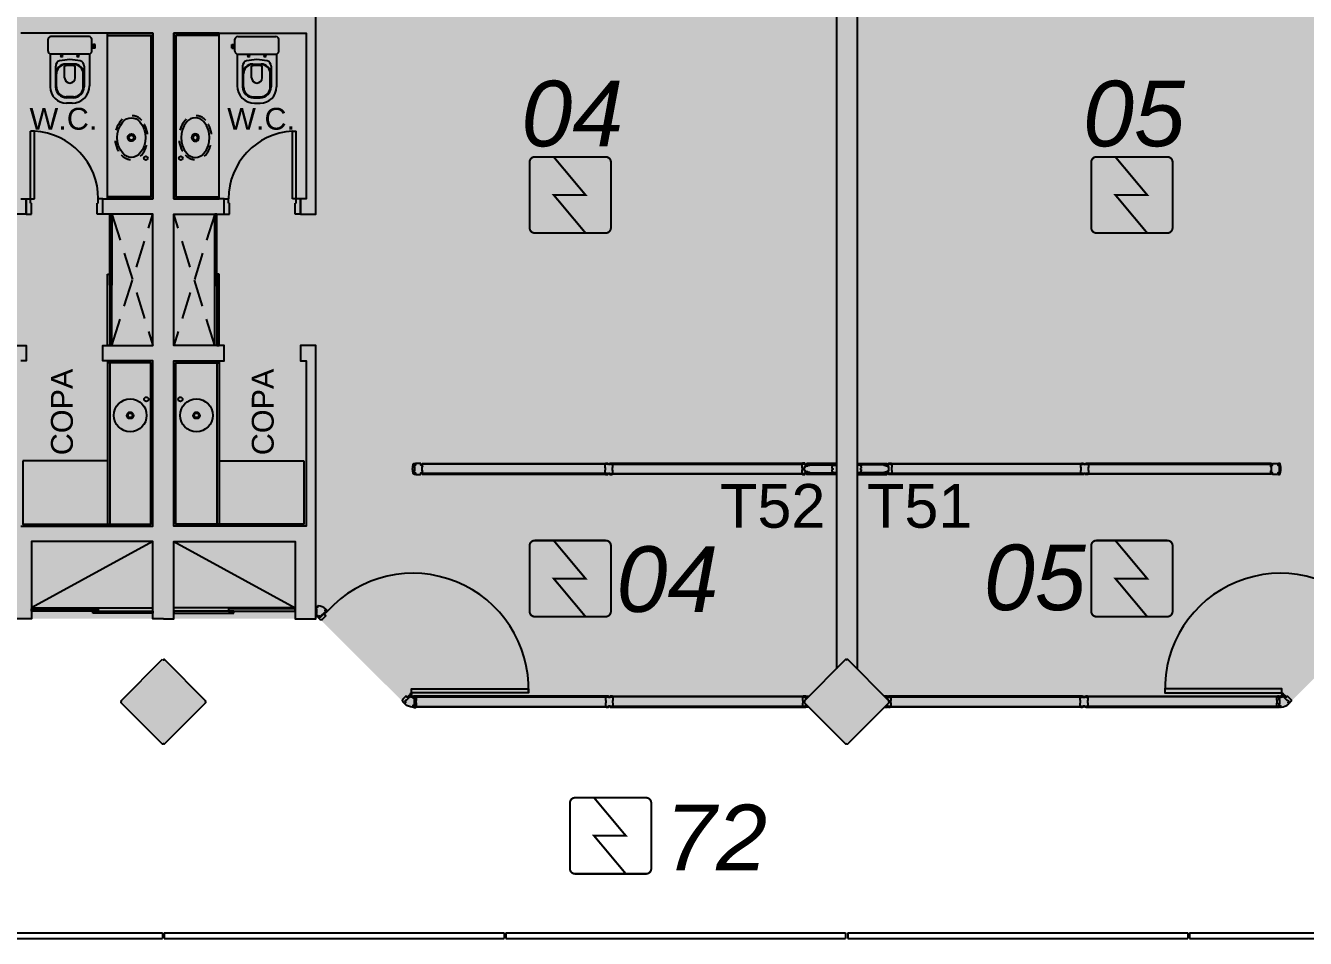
# Model space of a CAD drawing. Header units: metres. Extents: x -331 to 2982, y 362 to 2539.
# Drawn here: x 782.86 to 794.57, y 1324.65 to 1333 of the extents above; entities that cross this region are included whole.
import ezdxf

# ---------------------------------------------------------------- set-up
doc = ezdxf.new("R2010")
doc.units = ezdxf.units.M
for name, pattern in [('DASHED2', [0.375, 0.25, -0.125]), ('XR_BL2_3 PAV$0$CONTINUOUS', [0]), ('XR_BL2_3 PAV$0$HIDDEN', [0.375, 0.25, -0.125])]:
    doc.linetypes.add(name, pattern=pattern)
doc.layers.add('_salas', color=251, linetype='Continuous', plot=False)
for name, color, linetype in [('ALV', 251, 'Continuous'), ('CX', 251, 'Continuous'), ('DET. FUMAÇA', 1, 'Continuous'), ('Detector_antigo', 84, 'Continuous'), ('Div', 251, 'Continuous'), ('Est', 251, 'Continuous'), ('Mob', 251, 'Continuous'), ('Proj', 251, 'DASHED2'), ('Texto_Salas', 251, 'Continuous'), ('vid', 251, 'Continuous')]:
    doc.layers.add(name, color=color, linetype=linetype)
doc.styles.add('ARIAL', font='arial.ttf')
doc.styles.add('X3G_ENTITY_1416BAE9', font='arial.ttf', dxfattribs={"height": 0.6})
doc.styles.add('X3G_ENTITY_14227393', font='arial.ttf', dxfattribs={"height": 0.4})
doc.styles.add('X3G_ENTITY_14227494', font='arial.ttf', dxfattribs={"height": 0.4})

# ---------------------------------------------------------------- blocks, each defined once
blk = doc.blocks.new('Detector de fumaça')
at = {"layer": 'DET. FUMAÇA', "linetype": 'Continuous', "lineweight": 15, "const_width": 0.0187}
blk.add_lwpolyline([(774.599, 539.816), (775.249, 539.816, -0.414214), (775.296, 539.769), (775.296, 539.167, -0.414214), (775.249, 539.12), (774.599, 539.12, -0.414214), (774.553, 539.167), (774.553, 539.769, -0.414214)], format="xyb", close=True, dxfattribs=at)
blk.add_lwpolyline([(774.773, 539.816), (775.064, 539.468), (774.773, 539.468), (775.064, 539.12)], dxfattribs=at)

msp = doc.modelspace()

# ---------------------------------------------------------------- hatches: boundary and pattern name
at = {"layer": '_salas', "transparency": 33554559}
h = msp.add_hatch(color=256, dxfattribs=at)
h.dxf.hatch_style = 1
h.paths.add_polyline_path([(870.379, 1337.729), (851.629, 1337.729), (851.629, 1339.284), (851.299, 1339.284), (851.299, 1337.729), (840.564, 1337.729), (840.564, 1339.284), (840.234, 1339.284), (840.234, 1337.729), (765.239, 1337.729), (765.239, 1326.38), (765.429, 1326.38), (765.429, 1326.577), (765.615, 1326.764), (769.35, 1326.765), (769.383, 1326.773), (769.434, 1326.814), (770.192, 1327.57), (770.205, 1327.583), (770.229, 1327.574), (771.624, 1327.574), (773.019, 1327.574), (773.043, 1327.583), (773.056, 1327.57), (773.814, 1326.814), (773.866, 1326.773), (773.898, 1326.765), (777.527, 1326.765), (777.867, 1326.425), (777.874, 1326.432), (778.221, 1326.765), (781.85, 1326.765), (781.882, 1326.773), (781.934, 1326.814), (782.692, 1327.57), (782.705, 1327.583), (782.729, 1327.574), (784.124, 1327.574), (785.519, 1327.574), (785.543, 1327.583), (785.556, 1327.57), (786.314, 1326.814), (786.365, 1326.773), (786.398, 1326.765), (790.027, 1326.765), (790.367, 1326.425), (790.374, 1326.432), (790.721, 1326.765), (794.35, 1326.765), (794.382, 1326.773), (794.434, 1326.814), (795.191, 1327.57), (795.205, 1327.583), (795.229, 1327.574), (796.624, 1327.574), (798.019, 1327.574), (798.043, 1327.583), (798.056, 1327.57), (798.814, 1326.814), (798.865, 1326.773), (798.898, 1326.765), (802.527, 1326.765), (802.867, 1326.425), (802.874, 1326.432), (803.221, 1326.765), (806.85, 1326.765), (806.882, 1326.773), (806.934, 1326.814), (807.691, 1327.57), (807.705, 1327.583), (807.729, 1327.574), (809.124, 1327.574), (810.519, 1327.574), (810.543, 1327.583), (810.556, 1327.57), (811.314, 1326.814), (811.365, 1326.773), (811.398, 1326.765), (815.027, 1326.765), (815.367, 1326.425), (815.374, 1326.432), (815.721, 1326.765), (819.35, 1326.765), (819.382, 1326.773), (819.434, 1326.814), (820.191, 1327.57), (820.204, 1327.583), (820.229, 1327.574), (821.624, 1327.574), (823.019, 1327.574), (823.043, 1327.583), (823.056, 1327.57), (823.814, 1326.814), (823.865, 1326.773), (823.898, 1326.765), (827.528, 1326.765), (827.867, 1326.425), (827.874, 1326.432), (828.221, 1326.765), (831.85, 1326.765), (831.883, 1326.773), (831.935, 1326.814), (832.692, 1327.57), (832.705, 1327.583), (832.729, 1327.574), (834.124, 1327.574), (835.519, 1327.574), (835.544, 1327.583), (835.557, 1327.57), (836.314, 1326.814), (836.366, 1326.773), (836.398, 1326.765), (840.042, 1326.765), (840.374, 1326.432), (840.756, 1326.814), (840.474, 1327.096), (840.474, 1328.054), (841.234, 1328.054), (841.234, 1329.894), (849.608, 1329.894), (849.608, 1326.814), (849.748, 1326.814), (849.748, 1327.574), (851.494, 1327.574), (852.889, 1327.574), (852.913, 1327.583), (852.926, 1327.57), (853.684, 1326.814), (853.736, 1326.773), (853.768, 1326.765), (857.397, 1326.765), (857.737, 1326.425), (857.744, 1326.432), (858.091, 1326.765), (861.72, 1326.765), (861.752, 1326.773), (861.804, 1326.814), (862.562, 1327.57), (862.575, 1327.583), (862.599, 1327.574), (863.994, 1327.574), (865.389, 1327.574), (865.413, 1327.583), (865.426, 1327.57), (866.184, 1326.814), (866.235, 1326.773), (866.268, 1326.765), (870.003, 1326.764), (870.189, 1326.577), (870.189, 1326.38), (870.379, 1326.38), (870.379, 1326.38)])
h = msp.add_hatch(color=256, dxfattribs=at)
h.dxf.hatch_style = 1
h.paths.add_polyline_path([(772.006, 1326.814), (771.624, 1327.196), (771.242, 1326.814), (771.624, 1326.432)])
h.paths.add_polyline_path([(783.742, 1326.814), (784.124, 1326.432), (784.506, 1326.814), (784.124, 1327.196)])

# ---------------------------------------------------------------- linework, layer by layer
at = {"layer": 'ALV'}
for p, q in [((790.279, 1335.113), (790.279, 1327.115)), ((790.469, 1335.113), (790.469, 1327.115))]:
    msp.add_line(p, q, dxfattribs=at)
for points in [[(784.124, 1327.574), (784.219, 1327.574), (784.219, 1328.279), (785.329, 1328.279), (785.329, 1327.574), (785.519, 1327.574), (785.519, 1330.074), (785.379, 1330.074), (785.379, 1329.934), (785.429, 1329.934), (785.429, 1328.419), (784.219, 1328.419), (784.219, 1329.934), (784.679, 1329.934), (784.679, 1330.074), (784.219, 1330.074), (784.219, 1331.274), (784.679, 1331.274), (784.679, 1331.414), (784.219, 1331.414), (784.219, 1332.929), (785.429, 1332.929), (785.429, 1331.414), (785.379, 1331.414), (785.379, 1331.274), (785.519, 1331.274), (785.519, 1334.724)], [(782.819, 1328.419), (784.029, 1328.419), (784.029, 1329.934), (783.569, 1329.934), (783.569, 1330.074), (784.029, 1330.074), (784.029, 1331.274), (783.569, 1331.274), (783.569, 1331.414), (784.029, 1331.414), (784.029, 1332.929), (782.819, 1332.929)], [(782.819, 1331.414), (782.869, 1331.414), (782.869, 1331.274), (782.729, 1331.274)], [(782.729, 1330.074), (782.869, 1330.074), (782.869, 1329.934), (782.819, 1329.934)], [(784.124, 1327.574), (784.029, 1327.574), (784.029, 1328.279), (782.919, 1328.279), (782.919, 1327.574), (782.729, 1327.574)]]:
    msp.add_lwpolyline(points, dxfattribs=at)
at = {"layer": 'CX'}
for p, q in [((782.909, 1331.414), (782.909, 1332.033)), ((782.944, 1332.033), (782.909, 1332.033)), ((782.944, 1331.414), (782.944, 1332.033)), ((785.304, 1331.414), (785.304, 1332.033)), ((785.304, 1332.033), (785.339, 1332.033)), ((785.339, 1331.414), (785.339, 1332.033)), ((782.869, 1331.274), (782.869, 1331.414)), ((782.869, 1331.414), (782.909, 1331.414)), ((782.909, 1331.414), (782.944, 1331.414)), ((782.909, 1331.374), (782.909, 1331.414)), ((782.909, 1331.374), (782.919, 1331.374)), ((782.919, 1331.274), (782.919, 1331.374)), ((783.519, 1331.274), (783.519, 1331.374)), ((783.529, 1331.374), (783.519, 1331.374)), ((783.569, 1331.414), (783.529, 1331.414)), ((783.529, 1331.374), (783.529, 1331.414)), ((783.569, 1331.274), (783.569, 1331.414)), ((784.679, 1331.274), (784.679, 1331.414)), ((784.679, 1331.414), (784.719, 1331.414)), ((784.719, 1331.374), (784.719, 1331.414)), ((784.719, 1331.374), (784.729, 1331.374)), ((784.729, 1331.274), (784.729, 1331.374)), ((785.339, 1331.414), (785.304, 1331.414)), ((785.329, 1331.274), (785.329, 1331.374)), ((785.339, 1331.374), (785.329, 1331.374)), ((785.339, 1331.374), (785.339, 1331.414)), ((785.379, 1331.414), (785.339, 1331.414)), ((785.379, 1331.274), (785.379, 1331.414)), ((782.869, 1331.274), (782.919, 1331.274)), ((783.569, 1331.274), (783.519, 1331.274)), ((784.679, 1331.274), (784.729, 1331.274)), ((785.379, 1331.274), (785.329, 1331.274))]:
    msp.add_line(p, q, dxfattribs=at)
for points in [[(786.42, 1328.893, -0.32019), (786.411, 1328.9, 0.002744), (786.408, 1328.911, -0.332744), (786.408, 1328.912, 0.702025), (786.407, 1328.916, -0.317833), (786.406, 1328.917, -0.05088), (786.404, 1328.944, -0.05088), (786.406, 1328.972, -0.317833), (786.407, 1328.973, 0.702025), (786.408, 1328.977, -0.332744), (786.408, 1328.978, 0.002744), (786.411, 1328.989, -0.32019), (786.42, 1328.995), (786.423, 1328.995, -0.414214), (786.428, 1328.99), (786.428, 1328.979), (786.415, 1328.979), (786.415, 1328.962, 0.414214), (786.415, 1328.962), (786.416, 1328.962), (786.416, 1328.963, -0.414214), (786.418, 1328.965), (786.42, 1328.965), (786.42, 1328.924), (786.418, 1328.924, -0.414214), (786.416, 1328.926), (786.416, 1328.927), (786.415, 1328.927, 0.414214), (786.415, 1328.926), (786.415, 1328.909), (786.428, 1328.909), (786.428, 1328.898, -0.414214), (786.423, 1328.893)], [(786.493, 1328.965), (786.493, 1328.962), (786.494, 1328.962, 0.414214), (786.495, 1328.962), (786.495, 1328.979), (786.48, 1328.979), (786.48, 1328.99, 0.414214), (786.475, 1328.995), (786.435, 1328.995, 0.414214), (786.43, 1328.99), (786.43, 1328.979), (786.415, 1328.979), (786.415, 1328.962, 0.414214), (786.415, 1328.962), (786.416, 1328.962), (786.416, 1328.963, -0.414214), (786.418, 1328.965), (786.42, 1328.965), (786.42, 1328.924), (786.418, 1328.924, -0.414214), (786.416, 1328.926), (786.416, 1328.927), (786.415, 1328.927, 0.414214), (786.415, 1328.926), (786.415, 1328.909), (786.43, 1328.909), (786.43, 1328.898, 0.414214), (786.435, 1328.893), (786.455, 1328.893), (786.475, 1328.893, 0.414214), (786.48, 1328.898), (786.48, 1328.909), (786.495, 1328.909), (786.495, 1328.926, 0.414214), (786.494, 1328.927), (786.493, 1328.927), (786.493, 1328.924), (786.49, 1328.924), (786.49, 1328.965)], [(788.2, 1328.986), (788.196, 1328.986, 0.414214), (788.193, 1328.983), (788.193, 1328.989, 0.439162), (788.187, 1328.995), (788.169, 1328.995, 0.414214), (788.168, 1328.994), (788.168, 1328.994), (788.183, 1328.994), (788.183, 1328.987), (788.168, 1328.987, 0.322891), (788.163, 1328.981), (788.163, 1328.961, 0.13729), (788.163, 1328.958), (788.165, 1328.956, -0.13729), (788.166, 1328.953), (788.166, 1328.944), (788.166, 1328.935, -0.13729), (788.165, 1328.933), (788.163, 1328.93, 0.13729), (788.163, 1328.928), (788.163, 1328.907, 0.322891), (788.168, 1328.902), (788.183, 1328.902), (788.183, 1328.895), (788.168, 1328.895), (788.168, 1328.894, 0.414214), (788.169, 1328.893), (788.187, 1328.893, 0.439162), (788.193, 1328.9), (788.193, 1328.905, 0.414214), (788.196, 1328.902), (788.2, 1328.902, 0.414214), (788.203, 1328.905), (788.203, 1328.9, 0.439162), (788.209, 1328.893), (788.227, 1328.893, 0.414214), (788.228, 1328.894), (788.228, 1328.895), (788.213, 1328.895), (788.213, 1328.902), (788.228, 1328.902, 0.322891), (788.234, 1328.907), (788.234, 1328.928, 0.13729), (788.233, 1328.93), (788.231, 1328.933, -0.13729), (788.231, 1328.935), (788.231, 1328.944), (788.231, 1328.953, -0.13729), (788.231, 1328.956), (788.233, 1328.958, 0.13729), (788.234, 1328.961), (788.234, 1328.981, 0.322891), (788.228, 1328.987), (788.213, 1328.987), (788.213, 1328.994), (788.228, 1328.994), (788.228, 1328.994, 0.414214), (788.227, 1328.995), (788.209, 1328.995, 0.439162), (788.203, 1328.989), (788.203, 1328.983, 0.414214)], [(792.548, 1328.986), (792.552, 1328.986, -0.414214), (792.555, 1328.983), (792.555, 1328.989, -0.439162), (792.561, 1328.995), (792.579, 1328.995, -0.414214), (792.58, 1328.994), (792.58, 1328.994), (792.565, 1328.994), (792.565, 1328.987), (792.58, 1328.987, -0.322891), (792.585, 1328.981), (792.585, 1328.961, -0.13729), (792.585, 1328.958), (792.583, 1328.956, 0.13729), (792.582, 1328.953), (792.582, 1328.944), (792.582, 1328.935, 0.13729), (792.583, 1328.933), (792.585, 1328.93, -0.13729), (792.585, 1328.928), (792.585, 1328.907, -0.322891), (792.58, 1328.902), (792.565, 1328.902), (792.565, 1328.895), (792.58, 1328.895), (792.58, 1328.894, -0.414214), (792.579, 1328.893), (792.561, 1328.893, -0.439162), (792.555, 1328.9), (792.555, 1328.905, -0.414214), (792.552, 1328.902), (792.548, 1328.902, -0.414214), (792.545, 1328.905), (792.545, 1328.9, -0.439162), (792.539, 1328.893), (792.521, 1328.893, -0.414214), (792.52, 1328.894), (792.52, 1328.895), (792.535, 1328.895), (792.535, 1328.902), (792.52, 1328.902, -0.322891), (792.514, 1328.907), (792.514, 1328.928, -0.13729), (792.515, 1328.93), (792.517, 1328.933, 0.13729), (792.517, 1328.935), (792.517, 1328.944), (792.517, 1328.953, 0.13729), (792.517, 1328.956), (792.515, 1328.958, -0.13729), (792.514, 1328.961), (792.514, 1328.981, -0.322891), (792.52, 1328.987), (792.535, 1328.987), (792.535, 1328.994), (792.52, 1328.994), (792.52, 1328.994, -0.414214), (792.521, 1328.995), (792.539, 1328.995, -0.439162), (792.545, 1328.989), (792.545, 1328.983, -0.414214)], [(794.255, 1328.965), (794.255, 1328.962), (794.254, 1328.962, -0.414214), (794.253, 1328.962), (794.253, 1328.979), (794.268, 1328.979), (794.268, 1328.99, -0.414214), (794.273, 1328.995), (794.313, 1328.995, -0.414214), (794.318, 1328.99), (794.318, 1328.979), (794.333, 1328.979), (794.333, 1328.962, -0.414214), (794.333, 1328.962), (794.332, 1328.962), (794.332, 1328.963, 0.414214), (794.33, 1328.965), (794.328, 1328.965), (794.328, 1328.924), (794.33, 1328.924, 0.414214), (794.332, 1328.926), (794.332, 1328.927), (794.333, 1328.927, -0.414214), (794.333, 1328.926), (794.333, 1328.909), (794.318, 1328.909), (794.318, 1328.898, -0.414214), (794.313, 1328.893), (794.293, 1328.893), (794.273, 1328.893, -0.414214), (794.268, 1328.898), (794.268, 1328.909), (794.253, 1328.909), (794.253, 1328.926, -0.414214), (794.254, 1328.927), (794.255, 1328.927), (794.255, 1328.924), (794.258, 1328.924), (794.258, 1328.965)], [(794.328, 1328.893, 0.32019), (794.337, 1328.9, -0.002744), (794.34, 1328.911, 0.332744), (794.34, 1328.912, -0.702025), (794.341, 1328.916, 0.317833), (794.341, 1328.917, 0.05088), (794.344, 1328.944, 0.05088), (794.341, 1328.972, 0.317833), (794.341, 1328.973, -0.702025), (794.34, 1328.977, 0.332744), (794.34, 1328.978, -0.002744), (794.337, 1328.989, 0.32019), (794.328, 1328.995), (794.325, 1328.995, 0.414214), (794.32, 1328.99), (794.32, 1328.979), (794.333, 1328.979), (794.333, 1328.962, -0.414214), (794.333, 1328.962), (794.332, 1328.962), (794.332, 1328.963, 0.414214), (794.33, 1328.965), (794.328, 1328.965), (794.328, 1328.924), (794.33, 1328.924, 0.414214), (794.332, 1328.926), (794.332, 1328.927), (794.333, 1328.927, -0.414214), (794.333, 1328.926), (794.333, 1328.909), (794.32, 1328.909), (794.32, 1328.898, 0.414214), (794.325, 1328.893)], [(790.24, 1328.956), (790.242, 1328.967, -0.194954), (790.243, 1328.968), (790.244, 1328.969, 0.387702), (790.245, 1328.972), (790.244, 1328.975), (790.244, 1328.975), (790.246, 1328.971), (790.247, 1328.971), (790.247, 1328.978), (790.235, 1328.978), (790.235, 1328.979), (790.279, 1328.979), (790.279, 1328.909), (790.235, 1328.909), (790.235, 1328.911), (790.247, 1328.911), (790.247, 1328.917), (790.246, 1328.918), (790.244, 1328.914), (790.244, 1328.914), (790.245, 1328.917, 0.387702), (790.244, 1328.92), (790.243, 1328.921, -0.194954), (790.242, 1328.922), (790.24, 1328.932, -0.268551), (790.241, 1328.937), (790.249, 1328.942), (790.249, 1328.946), (790.241, 1328.952, -0.268551)], [(790.508, 1328.956), (790.506, 1328.967, 0.194954), (790.505, 1328.968), (790.503, 1328.969, -0.387702), (790.503, 1328.972), (790.504, 1328.975), (790.504, 1328.975), (790.502, 1328.971), (790.501, 1328.971), (790.501, 1328.978), (790.513, 1328.978), (790.513, 1328.979), (790.469, 1328.979), (790.469, 1328.909), (790.513, 1328.909), (790.513, 1328.911), (790.501, 1328.911), (790.501, 1328.917), (790.502, 1328.918), (790.504, 1328.914), (790.504, 1328.914), (790.503, 1328.917, -0.387702), (790.503, 1328.92), (790.505, 1328.921, 0.194954), (790.506, 1328.922), (790.508, 1328.932, 0.268551), (790.507, 1328.937), (790.499, 1328.942), (790.499, 1328.946), (790.507, 1328.952, 0.268551)], [(785.519, 1327.659, 0.414214), (785.52, 1327.658), (785.521, 1327.658), (785.521, 1327.659, -0.414214), (785.523, 1327.661), (785.524, 1327.661), (785.524, 1327.641), (785.524, 1327.621), (785.523, 1327.621, -0.414214), (785.521, 1327.622), (785.521, 1327.623), (785.52, 1327.623, 0.414214), (785.519, 1327.623), (785.519, 1327.606), (785.534, 1327.606), (785.534, 1327.595, 0.668179), (785.543, 1327.591), (785.551, 1327.599), (785.561, 1327.589), (785.573, 1327.601, 0.414214), (785.573, 1327.601), (785.573, 1327.602), (785.572, 1327.601, -0.414214), (785.569, 1327.601), (785.568, 1327.603), (785.597, 1327.631), (785.598, 1327.63, -0.414214), (785.598, 1327.627), (785.597, 1327.627), (785.598, 1327.626, 0.414214), (785.599, 1327.626), (785.611, 1327.638), (785.6, 1327.649), (785.608, 1327.657, 0.441105), (785.608, 1327.664, 0.152372), (785.54, 1327.692, 0.441105), (785.534, 1327.687), (785.534, 1327.676), (785.519, 1327.676)], [(786.39, 1326.857), (786.397, 1326.864, 0.414214), (786.397, 1326.871), (786.388, 1326.88, 0.414214), (786.386, 1326.88), (786.378, 1326.872), (786.379, 1326.871), (786.378, 1326.871), (786.377, 1326.872), (786.377, 1326.872), (786.386, 1326.881, -0.294496), (786.388, 1326.882, 3.099483), (786.384, 1326.888), (786.382, 1326.886), (786.383, 1326.885), (786.362, 1326.864), (786.364, 1326.862), (786.374, 1326.872), (786.374, 1326.871), (786.365, 1326.863), (786.367, 1326.86), (786.367, 1326.86), (786.366, 1326.861), (786.358, 1326.853), (786.353, 1326.858), (786.352, 1326.855), (786.348, 1326.86), (786.351, 1326.86), (786.345, 1326.866, 0.414214), (786.342, 1326.866), (786.314, 1326.837, 0.414214), (786.314, 1326.814), (786.327, 1326.8, 0.422579), (786.334, 1326.801), (786.341, 1326.808), (786.331, 1326.818), (786.343, 1326.83, -0.414214), (786.343, 1326.83), (786.344, 1326.829), (786.343, 1326.829, 0.414214), (786.343, 1326.826), (786.344, 1326.825), (786.373, 1326.854), (786.372, 1326.855, 0.414214), (786.369, 1326.855), (786.369, 1326.854), (786.368, 1326.855, -0.414214), (786.368, 1326.855), (786.38, 1326.868)], [(794.358, 1326.857), (794.351, 1326.864, -0.414214), (794.351, 1326.871), (794.36, 1326.88, -0.414214), (794.362, 1326.88), (794.37, 1326.872), (794.369, 1326.871), (794.37, 1326.871), (794.371, 1326.872), (794.371, 1326.872), (794.362, 1326.881, 0.294496), (794.36, 1326.882, -3.099483), (794.364, 1326.888), (794.366, 1326.886), (794.365, 1326.885), (794.386, 1326.864), (794.384, 1326.862), (794.374, 1326.872), (794.374, 1326.871), (794.383, 1326.863), (794.38, 1326.86), (794.381, 1326.86), (794.382, 1326.861), (794.39, 1326.853), (794.395, 1326.858), (794.396, 1326.855), (794.4, 1326.86), (794.397, 1326.86), (794.403, 1326.866, -0.414214), (794.406, 1326.866), (794.434, 1326.837, -0.414214), (794.434, 1326.814), (794.421, 1326.8, -0.422579), (794.414, 1326.801), (794.407, 1326.808), (794.417, 1326.818), (794.405, 1326.83, 0.414214), (794.405, 1326.83), (794.404, 1326.829), (794.405, 1326.829, -0.414214), (794.405, 1326.826), (794.403, 1326.825), (794.375, 1326.854), (794.376, 1326.855, -0.414214), (794.379, 1326.855), (794.379, 1326.854), (794.38, 1326.855, 0.414214), (794.38, 1326.855), (794.368, 1326.868)], [(786.422, 1326.78), (786.407, 1326.78), (786.407, 1326.769, -0.440902), (786.401, 1326.764, -0.152386), (786.334, 1326.792, -0.440902), (786.333, 1326.8), (786.341, 1326.807), (786.331, 1326.818), (786.343, 1326.83, -0.414214), (786.343, 1326.83), (786.344, 1326.829), (786.343, 1326.829, 0.414214), (786.343, 1326.826), (786.344, 1326.825), (786.373, 1326.854), (786.372, 1326.855, 0.414214), (786.369, 1326.855), (786.369, 1326.854), (786.368, 1326.855, -0.414214), (786.368, 1326.855), (786.38, 1326.868), (786.391, 1326.857), (786.398, 1326.865, -0.668179), (786.407, 1326.861), (786.407, 1326.85), (786.422, 1326.85), (786.422, 1326.833, -0.414214), (786.421, 1326.833), (786.42, 1326.833), (786.42, 1326.834, 0.414214), (786.419, 1326.835), (786.417, 1326.835), (786.417, 1326.815), (786.417, 1326.795), (786.419, 1326.795, 0.414214), (786.42, 1326.797), (786.42, 1326.798), (786.421, 1326.798, -0.414214), (786.422, 1326.797)], [(786.44, 1326.798, 0.13729), (786.439, 1326.801), (786.437, 1326.804, -0.13729), (786.436, 1326.806), (786.436, 1326.815), (786.436, 1326.824, -0.13729), (786.437, 1326.827), (786.439, 1326.829, 0.13729), (786.44, 1326.832), (786.44, 1326.852, 0.322891), (786.434, 1326.857), (786.419, 1326.857), (786.419, 1326.865), (786.434, 1326.865), (786.434, 1326.865, 0.414214), (786.433, 1326.866), (786.415, 1326.866, 0.439162), (786.409, 1326.86), (786.409, 1326.85), (786.422, 1326.85), (786.422, 1326.833, -0.414214), (786.421, 1326.833), (786.42, 1326.833), (786.42, 1326.834, 0.414214), (786.419, 1326.835), (786.417, 1326.835), (786.417, 1326.815), (786.417, 1326.795), (786.419, 1326.795, 0.414214), (786.42, 1326.797), (786.42, 1326.798), (786.421, 1326.798, -0.414214), (786.422, 1326.797), (786.422, 1326.78), (786.409, 1326.78), (786.409, 1326.77, 0.439162), (786.415, 1326.763), (786.433, 1326.763, 0.414214), (786.434, 1326.764), (786.434, 1326.764), (786.419, 1326.764), (786.419, 1326.772), (786.434, 1326.772, 0.322891), (786.44, 1326.777)], [(788.205, 1326.857), (788.201, 1326.857, 0.414214), (788.198, 1326.854), (788.198, 1326.859, 0.439162), (788.192, 1326.866), (788.174, 1326.866, 0.414214), (788.173, 1326.865), (788.173, 1326.864), (788.188, 1326.864), (788.188, 1326.857), (788.173, 1326.857, 0.322891), (788.168, 1326.852), (788.168, 1326.831, 0.13729), (788.168, 1326.829), (788.17, 1326.826, -0.13729), (788.171, 1326.823), (788.171, 1326.815), (788.171, 1326.806, -0.13729), (788.17, 1326.803), (788.168, 1326.8, 0.13729), (788.168, 1326.798), (788.168, 1326.778, 0.322891), (788.173, 1326.772), (788.188, 1326.772), (788.188, 1326.765), (788.173, 1326.765), (788.173, 1326.765, 0.414214), (788.174, 1326.764), (788.192, 1326.764, 0.439162), (788.198, 1326.77), (788.198, 1326.776, 0.414214), (788.201, 1326.773), (788.205, 1326.773, 0.414214), (788.208, 1326.776), (788.208, 1326.77, 0.439162), (788.214, 1326.764), (788.232, 1326.764, 0.414214), (788.233, 1326.765), (788.233, 1326.765), (788.218, 1326.765), (788.218, 1326.772), (788.233, 1326.772, 0.322891), (788.239, 1326.778), (788.239, 1326.798, 0.13729), (788.238, 1326.8), (788.236, 1326.803, -0.13729), (788.236, 1326.806), (788.236, 1326.815), (788.236, 1326.823, -0.13729), (788.236, 1326.826), (788.238, 1326.829, 0.13729), (788.239, 1326.831), (788.239, 1326.852, 0.322891), (788.233, 1326.857), (788.218, 1326.857), (788.218, 1326.864), (788.233, 1326.864), (788.233, 1326.865, 0.414214), (788.232, 1326.866), (788.214, 1326.866, 0.439162), (788.208, 1326.859), (788.208, 1326.854, 0.414214)], [(790.001, 1326.792), (789.985, 1326.807), (789.992, 1326.814), (789.985, 1326.821), (790.001, 1326.837), (790.001, 1326.859, 0.439162), (789.995, 1326.866), (789.977, 1326.866, 0.414214), (789.976, 1326.865), (789.976, 1326.864), (789.991, 1326.864), (789.991, 1326.857), (789.976, 1326.857, 0.322891), (789.97, 1326.852), (789.97, 1326.831, 0.13729), (789.971, 1326.829), (789.972, 1326.826, -0.13729), (789.973, 1326.823), (789.973, 1326.815), (789.973, 1326.806, -0.13729), (789.972, 1326.803), (789.971, 1326.8, 0.13729), (789.97, 1326.798), (789.97, 1326.778, 0.322891), (789.976, 1326.772), (789.991, 1326.772), (789.991, 1326.765), (789.976, 1326.765), (789.976, 1326.765, 0.414214), (789.977, 1326.764), (789.995, 1326.764, 0.439162), (790.001, 1326.77)], [(790.747, 1326.792), (790.763, 1326.807), (790.756, 1326.814), (790.763, 1326.821), (790.747, 1326.837), (790.747, 1326.859, -0.439162), (790.753, 1326.866), (790.771, 1326.866, -0.414214), (790.772, 1326.865), (790.772, 1326.864), (790.757, 1326.864), (790.757, 1326.857), (790.772, 1326.857, -0.322891), (790.778, 1326.852), (790.778, 1326.831, -0.13729), (790.777, 1326.829), (790.776, 1326.826, 0.13729), (790.775, 1326.823), (790.775, 1326.815), (790.775, 1326.806, 0.13729), (790.776, 1326.803), (790.777, 1326.8, -0.13729), (790.778, 1326.798), (790.778, 1326.778, -0.322891), (790.772, 1326.772), (790.757, 1326.772), (790.757, 1326.765), (790.772, 1326.765), (790.772, 1326.765, -0.414214), (790.771, 1326.764), (790.753, 1326.764, -0.439162), (790.747, 1326.77)], [(792.543, 1326.857), (792.547, 1326.857, -0.414214), (792.55, 1326.854), (792.55, 1326.859, -0.439162), (792.556, 1326.866), (792.574, 1326.866, -0.414214), (792.575, 1326.865), (792.575, 1326.864), (792.56, 1326.864), (792.56, 1326.857), (792.575, 1326.857, -0.322891), (792.58, 1326.852), (792.58, 1326.831, -0.13729), (792.58, 1326.829), (792.578, 1326.826, 0.13729), (792.577, 1326.823), (792.577, 1326.815), (792.577, 1326.806, 0.13729), (792.578, 1326.803), (792.58, 1326.8, -0.13729), (792.58, 1326.798), (792.58, 1326.778, -0.322891), (792.575, 1326.772), (792.56, 1326.772), (792.56, 1326.765), (792.575, 1326.765), (792.575, 1326.765, -0.414214), (792.574, 1326.764), (792.556, 1326.764, -0.439162), (792.55, 1326.77), (792.55, 1326.776, -0.414214), (792.547, 1326.773), (792.543, 1326.773, -0.414214), (792.54, 1326.776), (792.54, 1326.77, -0.439162), (792.534, 1326.764), (792.516, 1326.764, -0.414214), (792.515, 1326.765), (792.515, 1326.765), (792.53, 1326.765), (792.53, 1326.772), (792.515, 1326.772, -0.322891), (792.509, 1326.778), (792.509, 1326.798, -0.13729), (792.51, 1326.8), (792.512, 1326.803, 0.13729), (792.512, 1326.806), (792.512, 1326.815), (792.512, 1326.823, 0.13729), (792.512, 1326.826), (792.51, 1326.829, -0.13729), (792.509, 1326.831), (792.509, 1326.852, -0.322891), (792.515, 1326.857), (792.53, 1326.857), (792.53, 1326.864), (792.515, 1326.864), (792.515, 1326.865, -0.414214), (792.516, 1326.866), (792.534, 1326.866, -0.439162), (792.54, 1326.859), (792.54, 1326.854, -0.414214)], [(794.308, 1326.798, -0.13729), (794.309, 1326.801), (794.311, 1326.804, 0.13729), (794.311, 1326.806), (794.311, 1326.815), (794.311, 1326.824, 0.13729), (794.311, 1326.827), (794.309, 1326.829, -0.13729), (794.308, 1326.832), (794.308, 1326.852, -0.322891), (794.314, 1326.857), (794.329, 1326.857), (794.329, 1326.865), (794.314, 1326.865), (794.314, 1326.865, -0.414214), (794.315, 1326.866), (794.333, 1326.866, -0.439162), (794.339, 1326.86), (794.339, 1326.85), (794.326, 1326.85), (794.326, 1326.833, 0.414214), (794.326, 1326.833), (794.327, 1326.833), (794.327, 1326.834, -0.414214), (794.329, 1326.835), (794.331, 1326.835), (794.331, 1326.815), (794.331, 1326.795), (794.329, 1326.795, -0.414214), (794.327, 1326.797), (794.327, 1326.798), (794.326, 1326.798, 0.414214), (794.326, 1326.797), (794.326, 1326.78), (794.339, 1326.78), (794.339, 1326.77, -0.439162), (794.333, 1326.763), (794.315, 1326.763, -0.414214), (794.314, 1326.764), (794.314, 1326.764), (794.329, 1326.764), (794.329, 1326.772), (794.314, 1326.772, -0.322891), (794.308, 1326.777)], [(794.326, 1326.78), (794.341, 1326.78), (794.341, 1326.769, 0.440902), (794.346, 1326.764, 0.152386), (794.414, 1326.792, 0.440902), (794.415, 1326.8), (794.407, 1326.807), (794.417, 1326.818), (794.405, 1326.83, 0.414214), (794.405, 1326.83), (794.404, 1326.829), (794.405, 1326.829, -0.414214), (794.405, 1326.826), (794.403, 1326.825), (794.375, 1326.854), (794.376, 1326.855, -0.414214), (794.379, 1326.855), (794.379, 1326.854), (794.38, 1326.855, 0.414214), (794.38, 1326.855), (794.368, 1326.868), (794.357, 1326.857), (794.35, 1326.865, 0.668179), (794.341, 1326.861), (794.341, 1326.85), (794.326, 1326.85), (794.326, 1326.833, 0.414214), (794.326, 1326.833), (794.327, 1326.833), (794.327, 1326.834, -0.414214), (794.329, 1326.835), (794.331, 1326.835), (794.331, 1326.815), (794.331, 1326.795), (794.329, 1326.795, -0.414214), (794.327, 1326.797), (794.327, 1326.798), (794.326, 1326.798, 0.414214), (794.326, 1326.797)]]:
    msp.add_lwpolyline(points, format="xyb", close=True, dxfattribs=at)
at = {"layer": 'CX', "linetype": 'XR_BL2_3 PAV$0$CONTINUOUS'}
for points in [[(789.969, 1328.893), (789.987, 1328.893, 0.420879), (789.993, 1328.9), (789.993, 1328.91), (790.013, 1328.91), (790.013, 1328.915), (790.018, 1328.915), (790.018, 1328.913, 0.414214), (790.021, 1328.91), (790.03, 1328.91), (790.036, 1328.91), (790.036, 1328.911), (790.03, 1328.911), (790.021, 1328.911, -0.414214), (790.019, 1328.913), (790.019, 1328.915, 0.414214), (790.018, 1328.916), (790.011, 1328.917, -0.212526), (790.009, 1328.918), (790.009, 1328.919), (790.008, 1328.918), (790.009, 1328.917, 0.204506), (790.01, 1328.916), (790.011, 1328.916), (790.011, 1328.911), (789.998, 1328.911), (789.998, 1328.927), (789.989, 1328.927), (789.989, 1328.947), (789.989, 1328.962), (789.998, 1328.962), (789.998, 1328.978), (790.011, 1328.978), (790.011, 1328.973), (790.01, 1328.973, 0.204506), (790.009, 1328.972), (790.008, 1328.971), (790.009, 1328.97), (790.009, 1328.971, -0.212526), (790.011, 1328.972), (790.018, 1328.973, 0.414214), (790.019, 1328.974), (790.019, 1328.976, -0.414214), (790.021, 1328.978), (790.025, 1328.978), (790.036, 1328.978), (790.036, 1328.979), (790.025, 1328.979), (790.021, 1328.979, 0.414214), (790.018, 1328.976), (790.018, 1328.974), (790.013, 1328.974), (790.013, 1328.98), (789.993, 1328.98), (789.993, 1328.989, 0.420879), (789.987, 1328.996), (789.969, 1328.996, 0.414214), (789.968, 1328.995), (789.968, 1328.994), (789.983, 1328.994), (789.983, 1328.987), (789.968, 1328.987, 0.322891), (789.962, 1328.982), (789.962, 1328.961, 0.13729), (789.963, 1328.959), (789.964, 1328.956, -0.13729), (789.965, 1328.954), (789.965, 1328.944), (789.965, 1328.935, -0.13729), (789.964, 1328.933), (789.963, 1328.93, 0.13729), (789.962, 1328.928), (789.962, 1328.907, 0.322891), (789.968, 1328.902), (789.983, 1328.902), (789.983, 1328.895), (789.968, 1328.895), (789.968, 1328.894, 0.414214)], [(790.779, 1328.893), (790.761, 1328.893, -0.420879), (790.755, 1328.9), (790.755, 1328.91), (790.735, 1328.91), (790.735, 1328.915), (790.73, 1328.915), (790.73, 1328.913, -0.414214), (790.727, 1328.91), (790.718, 1328.91), (790.712, 1328.91), (790.712, 1328.911), (790.718, 1328.911), (790.727, 1328.911, 0.414214), (790.729, 1328.913), (790.729, 1328.915, -0.414214), (790.73, 1328.916), (790.737, 1328.917, 0.212526), (790.739, 1328.918), (790.739, 1328.919), (790.74, 1328.918), (790.739, 1328.917, -0.204506), (790.738, 1328.916), (790.737, 1328.916), (790.737, 1328.911), (790.75, 1328.911), (790.75, 1328.927), (790.759, 1328.927), (790.759, 1328.947), (790.759, 1328.962), (790.75, 1328.962), (790.75, 1328.978), (790.737, 1328.978), (790.737, 1328.973), (790.738, 1328.973, -0.204506), (790.739, 1328.972), (790.74, 1328.971), (790.739, 1328.97), (790.739, 1328.971, 0.212526), (790.737, 1328.972), (790.73, 1328.973, -0.414214), (790.729, 1328.974), (790.729, 1328.976, 0.414214), (790.727, 1328.978), (790.723, 1328.978), (790.712, 1328.978), (790.712, 1328.979), (790.723, 1328.979), (790.727, 1328.979, -0.414214), (790.73, 1328.976), (790.73, 1328.974), (790.735, 1328.974), (790.735, 1328.98), (790.755, 1328.98), (790.755, 1328.989, -0.420879), (790.761, 1328.996), (790.779, 1328.996, -0.414214), (790.78, 1328.995), (790.78, 1328.994), (790.765, 1328.994), (790.765, 1328.987), (790.78, 1328.987, -0.322891), (790.786, 1328.982), (790.786, 1328.961, -0.13729), (790.785, 1328.959), (790.783, 1328.956, 0.13729), (790.783, 1328.954), (790.783, 1328.944), (790.783, 1328.935, 0.13729), (790.783, 1328.933), (790.785, 1328.93, -0.13729), (790.786, 1328.928), (790.786, 1328.907, -0.322891), (790.78, 1328.902), (790.765, 1328.902), (790.765, 1328.895), (790.78, 1328.895), (790.78, 1328.894, -0.414214)]]:
    msp.add_lwpolyline(points, format="xyb", close=True, dxfattribs=at)
at = {"layer": 'CX'}
for points in [[(782.919, 1327.644), (782.919, 1327.664), (783.529, 1327.664), (783.529, 1327.644)], [(783.479, 1327.624), (783.479, 1327.644), (784.029, 1327.644), (784.029, 1327.624)], [(784.769, 1327.624), (784.769, 1327.644), (784.219, 1327.644), (784.219, 1327.624)], [(785.329, 1327.644), (785.329, 1327.664), (784.719, 1327.664), (784.719, 1327.644)], [(786.394, 1326.895), (786.394, 1326.933), (787.464, 1326.933), (787.464, 1326.895)], [(794.354, 1326.895), (794.354, 1326.933), (793.284, 1326.933), (793.284, 1326.895)]]:
    msp.add_lwpolyline(points, close=True, dxfattribs=at)
at = {"layer": 'CX', "linetype": 'XR_BL2_3 PAV$0$CONTINUOUS'}
msp.add_lwpolyline([(785.625, 1327.643, 0.414214), (785.625, 1327.646), (785.616, 1327.655, 0.414214), (785.609, 1327.655), (785.601, 1327.648), (785.604, 1327.645), (785.605, 1327.646), (785.603, 1327.648), (785.61, 1327.654, -0.414214), (785.615, 1327.654), (785.624, 1327.645, -0.414214), (785.624, 1327.645), (785.619, 1327.64), (785.617, 1327.642, 0.414214), (785.615, 1327.642), (785.561, 1327.587), (785.55, 1327.597), (785.543, 1327.59, 0.422579), (785.543, 1327.583), (785.556, 1327.57, 0.414214), (785.58, 1327.57), (785.609, 1327.6, 0.414214), (785.609, 1327.602), (785.604, 1327.608), (785.603, 1327.605), (785.599, 1327.609), (785.602, 1327.61), (785.596, 1327.615), (785.624, 1327.643)], format="xyb", dxfattribs=at)
at = {"layer": 'CX'}
for points in [[(790.001, 1326.837), (790.001, 1326.864), (790.028, 1326.864)], [(790.028, 1326.764), (790.001, 1326.764), (790.001, 1326.792)], [(790.747, 1326.837), (790.747, 1326.864), (790.72, 1326.864)], [(790.72, 1326.764), (790.747, 1326.764), (790.747, 1326.792)]]:
    msp.add_lwpolyline(points, dxfattribs=at)
at = {"layer": 'CX', "color": 251, "true_color": 0x606060}
for centre, radius, start, end in [((782.909, 1331.414), 0.62, 0, 86.7638), ((785.339, 1331.414), 0.62, 93.2362, 180), ((786.407, 1326.932), 1.057, 358.1408, 137.7333), ((794.341, 1326.932), 1.057, 42.2667, 181.8592)]:
    msp.add_arc(centre, radius, start, end, dxfattribs=at)
at = {"layer": 'Div', "linetype": 'ByBlock'}
for points in [[(790.008, 1328.98), (790.273, 1328.98), (790.273, 1328.995), (790.008, 1328.995)], [(790.74, 1328.98), (790.475, 1328.98), (790.475, 1328.995), (790.74, 1328.995)], [(790.008, 1328.909), (790.273, 1328.909), (790.273, 1328.894), (790.008, 1328.894)], [(790.74, 1328.909), (790.475, 1328.909), (790.475, 1328.894), (790.74, 1328.894)]]:
    msp.add_lwpolyline(points, close=True, dxfattribs=at)
at = {"layer": 'Est', "color": 251}
msp.add_lwpolyline([(784.117, 1327.203), (784.124, 1327.196), (784.131, 1327.203), (784.513, 1326.821), (784.506, 1326.814), (784.513, 1326.807), (784.131, 1326.425), (784.124, 1326.432), (784.117, 1326.425), (783.735, 1326.807), (783.742, 1326.814), (783.735, 1326.821)], close=True, dxfattribs=at)
at = {"layer": 'Est'}
for points in [[(790.374, 1326.432), (790.367, 1326.425), (789.985, 1326.807), (789.992, 1326.814), (789.985, 1326.821), (790.367, 1327.203), (790.374, 1327.196)], [(790.374, 1326.432), (790.381, 1326.425), (790.763, 1326.807), (790.756, 1326.814), (790.763, 1326.821), (790.381, 1327.203), (790.374, 1327.196)]]:
    msp.add_lwpolyline(points, dxfattribs=at)
at = {"layer": 'Mob'}
for p, q in [((783.069, 1332.764), (783.069, 1332.874)), ((783.444, 1332.899), (783.094, 1332.899)), ((783.469, 1332.764), (783.469, 1332.874)), ((784.779, 1332.764), (784.779, 1332.874)), ((784.804, 1332.899), (785.154, 1332.899)), ((785.179, 1332.764), (785.179, 1332.874)), ((783.089, 1332.74), (783.089, 1332.439)), ((783.444, 1332.739), (783.094, 1332.739)), ((783.449, 1332.74), (783.449, 1332.449)), ((783.484, 1332.824), (783.469, 1332.824)), ((783.484, 1332.794), (783.469, 1332.794)), ((783.499, 1332.827), (783.484, 1332.827)), ((783.484, 1332.792), (783.484, 1332.827)), ((783.499, 1332.792), (783.484, 1332.792)), ((783.499, 1332.792), (783.499, 1332.827)), ((784.749, 1332.827), (784.764, 1332.827)), ((784.749, 1332.792), (784.749, 1332.827)), ((784.749, 1332.792), (784.764, 1332.792)), ((784.764, 1332.792), (784.764, 1332.827)), ((784.764, 1332.824), (784.779, 1332.824)), ((784.764, 1332.794), (784.779, 1332.794)), ((784.799, 1332.74), (784.799, 1332.449)), ((784.804, 1332.739), (785.154, 1332.739)), ((785.159, 1332.74), (785.159, 1332.439)), ((783.139, 1332.628), (783.139, 1332.555)), ((783.221, 1332.522), (783.221, 1332.628)), ((783.307, 1332.647), (783.231, 1332.647)), ((783.306, 1332.643), (783.231, 1332.643)), ((783.317, 1332.522), (783.317, 1332.628)), ((783.399, 1332.628), (783.399, 1332.555)), ((784.849, 1332.628), (784.849, 1332.555)), ((784.931, 1332.522), (784.931, 1332.628)), ((784.941, 1332.647), (785.017, 1332.647)), ((784.942, 1332.643), (785.017, 1332.643)), ((785.027, 1332.522), (785.027, 1332.628)), ((785.109, 1332.628), (785.109, 1332.555)), ((783.139, 1332.555), (783.139, 1332.439)), ((783.146, 1332.438), (783.146, 1332.558)), ((783.391, 1332.438), (783.391, 1332.558)), ((783.399, 1332.555), (783.399, 1332.439)), ((784.849, 1332.555), (784.849, 1332.439)), ((784.857, 1332.438), (784.857, 1332.558)), ((785.102, 1332.438), (785.102, 1332.558)), ((785.109, 1332.555), (785.109, 1332.439)), ((783.301, 1332.348), (783.236, 1332.348)), ((783.299, 1332.339), (783.239, 1332.339)), ((783.289, 1332.289), (783.239, 1332.289)), ((784.947, 1332.348), (785.012, 1332.348)), ((784.949, 1332.339), (785.009, 1332.339)), ((784.959, 1332.289), (785.009, 1332.289)), ((783.654, 1330.074), (783.654, 1331.274)), ((784.594, 1330.074), (784.594, 1331.274)), ((783.614, 1329.019), (782.839, 1329.019)), ((784.634, 1329.019), (785.409, 1329.019)), ((784.029, 1328.279), (782.919, 1327.674)), ((784.219, 1328.279), (785.329, 1327.674)), ((782.919, 1327.674), (784.029, 1327.674)), ((785.329, 1327.674), (784.219, 1327.674))]:
    msp.add_line(p, q, dxfattribs=at)
at = {"layer": 'Mob', "ltscale": 0.05}
for p, q in [((783.634, 1329.914), (783.634, 1328.439)), ((784.614, 1329.914), (784.614, 1328.439))]:
    msp.add_line(p, q, dxfattribs=at)
at = {"layer": 'Mob'}
for points in [[(783.614, 1332.929), (783.614, 1332.929), (784.029, 1332.929), (784.029, 1331.414), (783.614, 1331.414), (783.614, 1332.929)], [(783.614, 1332.909), (784.009, 1332.909), (784.009, 1331.434), (783.614, 1331.434)], [(784.634, 1332.929), (784.634, 1332.929), (784.219, 1332.929), (784.219, 1331.414), (784.634, 1331.414), (784.634, 1332.929)], [(784.634, 1332.909), (784.239, 1332.909), (784.239, 1331.434), (784.634, 1331.434)], [(783.614, 1328.419), (783.614, 1328.419), (784.029, 1328.419), (784.029, 1329.934), (783.614, 1329.934), (783.614, 1328.419)], [(784.634, 1328.419), (784.634, 1328.419), (784.219, 1328.419), (784.219, 1329.934), (784.634, 1329.934), (784.634, 1328.419)], [(782.839, 1329.019), (782.839, 1328.439), (784.009, 1328.439), (784.009, 1329.914), (783.614, 1329.914)], [(785.409, 1329.019), (785.409, 1328.439), (784.239, 1328.439), (784.239, 1329.914), (784.634, 1329.914)]]:
    msp.add_lwpolyline(points, dxfattribs=at)
at = {"layer": 'Mob', "linetype": 'XR_BL2_3 PAV$0$HIDDEN', "ltscale": 0.05}
for points in [[(783.737, 1332.131, -0.471699), (783.926, 1332.131)], [(784.511, 1332.131, 0.471699), (784.322, 1332.131)], [(783.737, 1331.818, -0.358975), (783.737, 1332.131)], [(783.926, 1332.131, -0.359179), (783.926, 1331.818)], [(784.322, 1332.131, 0.359179), (784.322, 1331.818)], [(784.511, 1331.818, 0.358975), (784.511, 1332.131)], [(783.926, 1331.818, -0.472393), (783.737, 1331.818)], [(784.322, 1331.818, 0.472393), (784.511, 1331.818)]]:
    msp.add_lwpolyline(points, format="xyb", dxfattribs=at)
at = {"layer": 'Mob'}
for points in [[(783.753, 1332.118, -0.471701), (783.91, 1332.118)], [(784.495, 1332.118, 0.471701), (784.338, 1332.118)], [(783.753, 1331.831, -0.358974), (783.753, 1332.118)], [(783.91, 1332.118, -0.359169), (783.91, 1331.831)], [(784.338, 1332.118, 0.359169), (784.338, 1331.831)], [(784.495, 1331.831, 0.358974), (784.495, 1332.118)], [(783.809, 1331.974, -1), (783.854, 1331.974)], [(783.854, 1331.974, -1), (783.809, 1331.974)], [(784.439, 1331.974, 1), (784.394, 1331.974)], [(784.394, 1331.974, 1), (784.439, 1331.974)], [(783.91, 1331.831, -0.472527), (783.753, 1331.831)], [(784.338, 1331.831, 0.472527), (784.495, 1331.831)]]:
    msp.add_lwpolyline(points, format="xyb", dxfattribs=at)
for points in [[(783.831, 1331.941, -1.732057), (783.861, 1331.991, -0.577348)], [(784.417, 1331.941, 1.732057), (784.387, 1331.991, 0.577348)]]:
    msp.add_lwpolyline(points, format="xyb", close=True, dxfattribs=at)
for points in [[(783.634, 1331.274), (783.654, 1331.274), (783.654, 1330.624), (783.634, 1330.624)], [(784.614, 1331.274), (784.594, 1331.274), (784.594, 1330.624), (784.614, 1330.624)], [(783.614, 1330.724), (783.634, 1330.724), (783.634, 1330.074), (783.614, 1330.074)], [(784.634, 1330.724), (784.614, 1330.724), (784.614, 1330.074), (784.634, 1330.074)]]:
    msp.add_lwpolyline(points, close=True, dxfattribs=at)
for centre, radius in [((783.194, 1332.72), 0.0075), ((783.344, 1332.72), 0.0075), ((784.904, 1332.72), 0.0075), ((785.054, 1332.72), 0.0075), ((783.964, 1331.787), 0.0175), ((784.284, 1331.787), 0.0175), ((783.821, 1329.434), 0.15), ((783.968, 1329.581), 0.0203), ((784.28, 1329.581), 0.0203), ((784.427, 1329.434), 0.15), ((783.821, 1329.434), 0.0303), ((784.427, 1329.434), 0.0303), ((783.821, 1329.434), 0.0203), ((784.427, 1329.434), 0.0203)]:
    msp.add_circle(centre, radius, dxfattribs=at)
for centre, radius, start, end in [((783.094, 1332.874), 0.025, 90, 180), ((783.444, 1332.874), 0.025, 0, 90), ((784.804, 1332.874), 0.025, 90, 180), ((785.154, 1332.874), 0.025, 0, 90), ((783.094, 1332.764), 0.025, 180, 270), ((783.444, 1332.764), 0.025, 270, 0), ((784.804, 1332.764), 0.025, 180, 270), ((785.154, 1332.764), 0.025, 270, 0), ((783.191, 1332.628), 0.0519, 109.3784, 179.5279), ((783.231, 1332.555), 0.092, 90, 180), ((783.231, 1332.558), 0.085, 90, 180), ((783.325, 1331.844), 0.846, 93.7724, 100.2788), ((783.26, 1332.511), 0.124, 85.9075, 108.4979), ((783.213, 1331.844), 0.846, 79.7212, 86.2276), ((783.278, 1332.511), 0.124, 71.5021, 94.0925), ((783.306, 1332.558), 0.085, 0, 90), ((783.307, 1332.555), 0.092, 0, 90), ((783.347, 1332.628), 0.0519, 0.4721, 70.6216), ((784.901, 1332.628), 0.0519, 109.3784, 179.5279), ((784.941, 1332.555), 0.092, 90, 180), ((784.942, 1332.558), 0.085, 90, 180), ((785.035, 1331.844), 0.846, 93.7724, 100.2788), ((784.97, 1332.511), 0.124, 85.9075, 108.4979), ((784.923, 1331.844), 0.846, 79.7212, 86.2276), ((784.988, 1332.511), 0.124, 71.5021, 94.0925), ((785.017, 1332.555), 0.092, 0, 90), ((785.017, 1332.558), 0.085, 0, 90), ((785.057, 1332.628), 0.0519, 0.4721, 70.6216), ((783.269, 1332.522), 0.048, 180, 0), ((784.979, 1332.522), 0.048, 180, 0), ((783.239, 1332.439), 0.15, 180, 270), ((783.239, 1332.439), 0.1, 180, 270), ((783.236, 1332.438), 0.09, 180, 270), ((783.289, 1332.449), 0.16, 270, 0), ((783.299, 1332.439), 0.1, 270, 0), ((783.301, 1332.438), 0.09, 270, 0), ((784.959, 1332.449), 0.16, 180, 270), ((784.949, 1332.439), 0.1, 180, 270), ((784.947, 1332.438), 0.09, 180, 270), ((785.009, 1332.439), 0.1, 270, 0), ((785.009, 1332.439), 0.15, 270, 0), ((785.012, 1332.438), 0.09, 270, 0)]:
    msp.add_arc(centre, radius, start, end, dxfattribs=at)
at = {"layer": 'Proj'}
for p, q in [((783.654, 1330.074), (784.029, 1331.274)), ((783.654, 1331.274), (784.029, 1330.074)), ((784.594, 1330.074), (784.219, 1331.274)), ((784.594, 1331.274), (784.219, 1330.074))]:
    msp.add_line(p, q, dxfattribs=at)
at = {"layer": 'vid', "color": 251, "ltscale": 5}
for p, q in [((781.007, 1324.699), (784.116, 1324.699)), ((784.116, 1324.699), (784.116, 1324.649)), ((784.132, 1324.699), (784.132, 1324.649)), ((784.132, 1324.699), (787.241, 1324.699)), ((787.241, 1324.699), (787.241, 1324.649)), ((787.255, 1324.699), (787.255, 1324.649)), ((787.255, 1324.699), (790.364, 1324.699)), ((790.364, 1324.699), (790.364, 1324.649)), ((790.384, 1324.699), (790.384, 1324.649)), ((790.384, 1324.699), (793.493, 1324.699)), ((793.493, 1324.699), (793.493, 1324.649)), ((793.508, 1324.699), (793.508, 1324.649)), ((793.508, 1324.699), (796.617, 1324.699)), ((781.007, 1324.649), (784.116, 1324.649)), ((784.132, 1324.649), (787.241, 1324.649)), ((787.255, 1324.649), (790.364, 1324.649)), ((790.384, 1324.649), (793.493, 1324.649)), ((793.508, 1324.649), (796.617, 1324.649))]:
    msp.add_line(p, q, dxfattribs=at)
at = {"layer": 'vid'}
for points in [[(786.49, 1328.994), (788.183, 1328.994), (788.183, 1328.987), (786.49, 1328.987)], [(789.974, 1328.994), (788.213, 1328.994), (788.213, 1328.987), (789.974, 1328.987)], [(790.774, 1328.994), (792.535, 1328.994), (792.535, 1328.987), (790.774, 1328.987)], [(794.258, 1328.994), (792.565, 1328.994), (792.565, 1328.987), (794.258, 1328.987)], [(786.49, 1328.895), (788.183, 1328.895), (788.183, 1328.902), (786.49, 1328.902)], [(789.974, 1328.895), (788.213, 1328.895), (788.213, 1328.902), (789.974, 1328.902)], [(790.774, 1328.895), (792.535, 1328.895), (792.535, 1328.902), (790.774, 1328.902)], [(794.258, 1328.895), (792.565, 1328.895), (792.565, 1328.902), (794.258, 1328.902)]]:
    msp.add_lwpolyline(points, close=True, dxfattribs=at)
for points in [[(788.188, 1326.864), (786.419, 1326.864), (786.419, 1326.858), (788.188, 1326.858)], [(788.188, 1326.765), (786.419, 1326.765), (786.419, 1326.771), (788.188, 1326.771)], [(788.218, 1326.864), (789.991, 1326.864), (789.991, 1326.858), (788.218, 1326.858)], [(788.218, 1326.765), (789.991, 1326.765), (789.991, 1326.771), (788.218, 1326.771)], [(792.53, 1326.864), (790.757, 1326.864), (790.757, 1326.858), (792.53, 1326.858)], [(792.53, 1326.765), (790.757, 1326.765), (790.757, 1326.771), (792.53, 1326.771)], [(792.56, 1326.864), (794.329, 1326.864), (794.329, 1326.858), (792.56, 1326.858)], [(792.56, 1326.765), (794.329, 1326.765), (794.329, 1326.771), (792.56, 1326.771)]]:
    msp.add_lwpolyline(points, dxfattribs=at)

# ---------------------------------------------------------------- block references
at = {"layer": 'DET. FUMAÇA', "linetype": 'Continuous', "lineweight": 0}
for p in [(12.921, 791.982), (18.058, 791.982), (12.921, 788.473), (18.058, 788.473), (13.29, 786.12)]:
    msp.add_blockref('Detector de fumaça', p, dxfattribs=at)

# ---------------------------------------------------------------- texts
at = {"layer": 'Detector_antigo', "linetype": 'Continuous', "lineweight": 0, "char_height": 0.6, "attachment_point": 1, "style": 'X3G_ENTITY_1416BAE9'}
for s, insert in [('{\\fArial|b0|i1|c0|p34;04}', (787.398, 1332.495)), ('{\\fArial|b0|i1|c0|p34;05}', (792.535, 1332.495)), ('{\\fArial|b0|i1|c0|p34;04}', (788.268, 1328.236)), ('{\\fArial|b0|i1|c0|p34;05}', (791.628, 1328.252)), ('{\\fArial|b0|i1|c0|p34;72}', (788.714, 1325.873))]:
    msp.add_mtext_dynamic_manual_height_columns(s, width=13.3188, gutter_width=2.5, heights=[0], dxfattribs=dict(at, insert=insert))
at = {"layer": 'Texto_Salas', "color": 251}
for s, style, p in [('T52', 'X3G_ENTITY_14227393', (789.216, 1328.406)), ('T51', 'X3G_ENTITY_14227494', (790.56, 1328.406))]:
    msp.add_text(s, height=0.4, dxfattribs=dict(at, style=style)).set_placement(p)
at = {"layer": 'Texto_Salas', "color": 251, "char_height": 0.2, "width": 2.2626, "attachment_point": 2, "style": 'ARIAL'}
for insert in [(783.21, 1332.247), (785.018, 1332.247)]:
    msp.add_mtext('W.C.', dxfattribs=dict(at, insert=insert))
at = {"layer": 'Texto_Salas', "color": 251, "char_height": 0.2, "width": 2.2626, "attachment_point": 2, "rotation": 90, "style": 'ARIAL'}
for insert in [(783.096, 1329.465), (784.933, 1329.465)]:
    msp.add_mtext('COPA', dxfattribs=dict(at, insert=insert))

doc.saveas('drawing.dxf')
